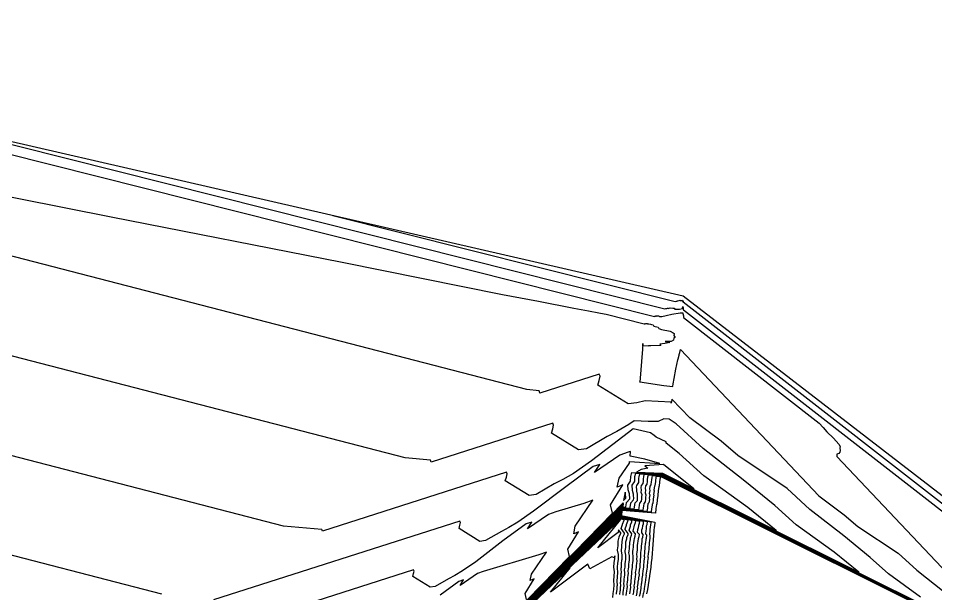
# Model space of a CAD drawing. Header units: metres. Extents: x 706349 to 713144, y 2649082 to 2655455.
# Drawn here: x 712097 to 712631, y 2652238 to 2652573 of the extents above; entities that cross this region are included whole.
import ezdxf

# ---------------------------------------------------------------- set-up
doc = ezdxf.new("R2010")
doc.units = ezdxf.units.M
for name, color, linetype in [('C-TINN-BNDY', 110, 'Continuous'), ('C-TOPO-MAJR', 9, 'Continuous'), ('C-TOPO-MINR', 8, 'Continuous')]:
    doc.layers.add(name, color=color, linetype=linetype)

msp = doc.modelspace()

# ---------------------------------------------------------------- linework, layer by layer
at = {"layer": 'C-TINN-BNDY', "color": 110, "linetype": 'Continuous', "lineweight": -3, "flags": 128}
msp.add_lwpolyline([(710752.5, 2652485.33), (711620.3, 2652553.71), (711781.35, 2652572.84), (712484.09, 2652411.12), (712895.1, 2652094.38)], dxfattribs=at)
at = {"layer": 'C-TOPO-MAJR', "color": 9, "linetype": 'Continuous', "lineweight": -3, "flags": 128}
for points in [[(711872.84, 2652548.87), (712467.43, 2652399.24), (712467.72, 2652399.33), (712467.83, 2652399.37), (712467.97, 2652399.4), (712468.18, 2652399.46), (712468.42, 2652399.49), (712468.52, 2652399.41), (712468.97, 2652399.53), (712469.79, 2652399.46), (712470.22, 2652399.44), (712470.34, 2652399.22), (712470.95, 2652399.2), (712471.77, 2652399.2), (712474.19, 2652399.74), (712477.56, 2652400.42), (712482.37, 2652401.3), (712483.86, 2652401.25), (712483.89, 2652401.1), (712483.98, 2652400.47), (712484.07, 2652400.46), (712484.23, 2652399.71), (712484.24, 2652399.72), (712484.3, 2652399.15), (712484.34, 2652398.5), (712563.25, 2652337.1), (712565.6, 2652334.49), (712567.89, 2652331.88), (712571.59, 2652328.21), (712574.84, 2652324.87), (712575.47, 2652323.38), (712575.35, 2652322.39), (712575.56, 2652321.12), (712575.4, 2652320.09), (712574.84, 2652319.29), (712573.54, 2652318.99), (712573.67, 2652317.69), (712638.11, 2652249.46)], [(712730.57, 2652177.47), (712471.87, 2652306.38), (712463.68, 2652306.69), (712463.41, 2652305.66), (712463.2, 2652304.14), (712463.18, 2652303.09), (712462.98, 2652301.54), (712462.24, 2652300.53), (712462.04, 2652299.05), (712462.17, 2652297.93), (712461.96, 2652296.41), (712462.31, 2652295.32), (712462.11, 2652293.75), (712462.18, 2652292.74), (712461.98, 2652291.13), (712461.14, 2652290.21), (712460.95, 2652288.69), (712460.78, 2652287.62), (712460.61, 2652286.1), (712448.67, 2652286.97), (712448.82, 2652288.04), (712407.8, 2652245.94), (712448.15, 2652284.12), (712447.91, 2652282.5), (712460.92, 2652279.84), (712460.77, 2652278.18), (712460.37, 2652277.29), (712460.24, 2652275.66), (712459.92, 2652274.73), (712459.79, 2652273.12), (712460.57, 2652272.08), (712460.43, 2652270.35), (712460.1, 2652269.52), (712459.97, 2652267.82), (712459.78, 2652266.96), (712459.64, 2652265.27), (712459.61, 2652264.38), (712459.46, 2652262.65), (712459.37, 2652261.78), (712459.21, 2652260.04), (712459.38, 2652259.15), (712459.18, 2652257.38), (712459.19, 2652256.53), (712458.98, 2652254.76), (712458.86, 2652253.94), (712458.82, 2652253.11), (712458.59, 2652251.33), (712458.34, 2652249.57), (712458.42, 2652248.73), (712458.14, 2652246.94), (712458.08, 2652246.14), (712457.79, 2652244.34), (712457.77, 2652243.54), (712457.44, 2652241.72), (712457.5, 2652240.93), (712457.15, 2652239.1), (712457.1, 2652238.33), (712456.72, 2652236.49)]]:
    msp.add_lwpolyline(points, dxfattribs=at)
at = {"layer": 'C-TOPO-MAJR', "color": 9, "linetype": 'Continuous', "lineweight": -3, "elevation": -10, "flags": 128}
for points in [[(712447.22, 2652237.19), (712447.42, 2652239.07), (712447.56, 2652239.73), (712447.69, 2652241.63), (712447.81, 2652242.29), (712447.67, 2652244.26), (712447.78, 2652244.87), (712447.85, 2652246.85), (712447.94, 2652247.44), (712448.08, 2652249.41), (712448.17, 2652250), (712447.98, 2652252.06), (712448.06, 2652252.59), (712448.13, 2652253.12), (712448.21, 2652255.18), (712448.51, 2652257.19), (712448.57, 2652257.72), (712448.55, 2652259.8), (712448.61, 2652260.3), (712448.18, 2652262.51), (712448.22, 2652262.92), (712448.45, 2652265.07), (712448.49, 2652265.48), (712448.57, 2652267.67), (712448.6, 2652268.03), (712449.06, 2652270.16), (712449.09, 2652270.54), (712449.91, 2652272.59), (712449.94, 2652273.03), (712448.02, 2652275.58), (712448.04, 2652275.75), (712448.81, 2652278.03), (712448.83, 2652278.23), (712449.81, 2652280.44), (712449.84, 2652280.72), (712447.64, 2652281.17), (712447.68, 2652281.44), (712348.02, 2652187.14), (712442.91, 2652284.54), (712441.85, 2652289.45), (712449.02, 2652301.07), (712445.77, 2652299.66), (712446.83, 2652304.96), (712452.79, 2652313.76), (712452.92, 2652314.73), (712470.59, 2652313.54), (712461.84, 2652316.03), (712453.27, 2652317.8), (712453.56, 2652320.6), (712452.68, 2652320.26), (712452.1, 2652320.09), (712447.22, 2652318.34), (712432.58, 2652308.31), (712435.6, 2652312.99), (712431.68, 2652311.77), (712415.72, 2652300.03), (712397.07, 2652285.68), (712387.92, 2652279.34), (712382.59, 2652276.25), (712378.31, 2652274), (712369.12, 2652268.62), (712365.64, 2652268.14), (712353.6, 2652275.58), (712354.15, 2652277.52), (712354.48, 2652279.15), (712354.14, 2652280.03), (712210.72, 2652234.02)], [(712180.55, 2652237.38), (711880.58, 2652315.04)]]:
    msp.add_lwpolyline(points, dxfattribs=at)
for points in [[(712461.76, 2652312.26), (712463.64, 2652310.83), (712459.73, 2652309.98), (712457, 2652308.44), (712472.09, 2652307.88), (712490.3, 2652298.8), (712472.76, 2652312.86), (712472.75, 2652312.85), (712461.76, 2652312.26)], [(712449.48, 2652291.9), (712450.75, 2652293.29), (712450.76, 2652293.42), (712450.58, 2652295.91), (712450.59, 2652295.97), (712450.31, 2652296.82), (712449.83, 2652293.97), (712449.48, 2652291.9)]]:
    msp.add_lwpolyline(points, close=True, dxfattribs=at)
at = {"layer": 'C-TOPO-MINR', "color": 8, "linetype": 'Continuous', "lineweight": -3, "flags": 128}
for points, elevation in [([(711776.36, 2652531.52), (712151.03, 2652457.14), (712285.51, 2652430.86), (712378.86, 2652412.03), (712399.98, 2652408.14), (712420.41, 2652404.03), (712426.83, 2652402.87), (712428.95, 2652402.5), (712434.93, 2652401.29), (712436.07, 2652401.12), (712439.33, 2652400.47), (712461.37, 2652394.93), (712461.38, 2652394.93), (712461.39, 2652394.93), (712461.39, 2652394.93), (712461.4, 2652394.93), (712461.41, 2652394.94), (712461.41, 2652394.93), (712461.43, 2652394.94), (712461.46, 2652394.93), (712461.48, 2652394.93), (712461.48, 2652394.93), (712461.5, 2652394.92), (712461.53, 2652394.92), (712461.62, 2652394.94), (712461.75, 2652394.97), (712461.93, 2652395), (712462.03, 2652395), (712462.1, 2652394.98), (712462.46, 2652395.01), (712463.28, 2652395.07), (712463.45, 2652394.98), (712464.22, 2652394.91), (712465.12, 2652394.76), (712465.74, 2652394.54), (712466.57, 2652394.23), (712467.02, 2652393.43), (712469.49, 2652392.86), (712470.03, 2652392.18), (712471.53, 2652391.5), (712476.5, 2652390.6), (712478.25, 2652389.55), (712478.85, 2652389.23), (712478.85, 2652388.98), (712478.72, 2652388), (712479.56, 2652386.85), (712478.7, 2652386.73), (712478.7, 2652386.48), (712478.53, 2652385.44), (712477.23, 2652384.56), (712473.56, 2652384.67), (712476.35, 2652383.98), (712473.42, 2652383.38), (712470.45, 2652383.06), (712471.12, 2652382.36), (712465.28, 2652382.14), (712463.95, 2652382.03), (712463.9, 2652381.83), (712460.55, 2652382.14), (712460.55, 2652382.32), (712460.56, 2652383.35), (712460.41, 2652380.17), (712458.84, 2652360.89), (712458.89, 2652361.13), (712472.96, 2652359.04), (712478.09, 2652358.29), (712478.31, 2652359.85), (712478.84, 2652363.04), (712479.86, 2652368.49), (712481.12, 2652373.87), (712481.27, 2652374.58), (712481.83, 2652376.69), (712481.9, 2652376.97), (712482.21, 2652378.25), (712482.59, 2652379.94), (712563.06, 2652294.75), (712577.93, 2652283.71), (712585.93, 2652276.91), (712609.33, 2652261.23), (712620.13, 2652251.31), (712636.17, 2652238.71)], -2), ([(712008.86, 2652520.48), (712473.48, 2652403.56), (712474.05, 2652403.74), (712474.28, 2652403.82), (712474.54, 2652403.88), (712474.96, 2652403.98), (712475.43, 2652404.05), (712475.63, 2652403.89), (712476.5, 2652404.13), (712478.11, 2652403.98), (712478.97, 2652403.95), (712479.2, 2652403.52), (712480.4, 2652403.48), (712482.01, 2652403.47), (712483.65, 2652403.83), (712483.74, 2652404.31), (712483.75, 2652404.3), (712483.92, 2652404.98), (712484.02, 2652404.32), (712484.07, 2652404.32), (712484.18, 2652403.84), (712484.18, 2652403.86), (712484.23, 2652403.5), (712484.25, 2652403.09), (712660.17, 2652266.21)], 2), ([(712622.34, 2652235.72), (712603.65, 2652249.2), (712593.12, 2652258.73), (712577.64, 2652271.34), (712557.98, 2652286.78), (712544.74, 2652298.94), (712516.04, 2652318.16), (712506.24, 2652326.5), (712488.01, 2652340.04), (712477.6, 2652351.06), (712477.55, 2652350.84), (712477.51, 2652350.67), (712477.06, 2652348.76), (712477.09, 2652349.31), (712462.06, 2652350.11), (712457.09, 2652348.96), (712457.08, 2652348.88), (712452.08, 2652348.2), (712434.44, 2652359.09), (712435.25, 2652361.94), (712435.73, 2652364.32), (712435.23, 2652365.61), (712400.7, 2652354.53), (712400.5, 2652355.23), (712400.31, 2652355.91), (712393.04, 2652356.56), (711856.92, 2652495.37)], -4), ([(712280.19, 2652458.04), (712479.54, 2652407.88), (712480.39, 2652408.14), (712480.73, 2652408.26), (712481.11, 2652408.35), (712481.73, 2652408.5), (712482.44, 2652408.6), (712482.74, 2652408.37), (712483.36, 2652408.54), (712483.45, 2652408.62), (712483.53, 2652408.44), (712483.59, 2652408.32), (712483.7, 2652408.19), (712483.72, 2652407.88), (712483.79, 2652407.87), (712483.85, 2652407.87), (712483.93, 2652408.22), (712483.94, 2652408.17), (712484.01, 2652408.46), (712484.05, 2652408.18), (712484.08, 2652408.18), (712484.12, 2652407.98), (712484.13, 2652408.01), (712484.15, 2652407.85), (712484.16, 2652407.67), (712757.09, 2652195.33)], 4), ([(712450.99, 2652236.6), (712451.14, 2652238.04), (712451.37, 2652239.17), (712451.47, 2652240.62), (712451.69, 2652241.74), (712451.58, 2652243.24), (712451.77, 2652244.34), (712451.83, 2652245.84), (712452, 2652246.92), (712452.1, 2652248.42), (712452.27, 2652249.49), (712452.13, 2652251.06), (712452.27, 2652252.09), (712452.4, 2652253.12), (712452.47, 2652254.68), (712452.7, 2652256.22), (712452.82, 2652257.24), (712452.8, 2652258.83), (712452.92, 2652259.84), (712452.59, 2652261.52), (712452.68, 2652262.46), (712452.86, 2652264.1), (712452.93, 2652265.04), (712453, 2652266.71), (712453.07, 2652267.6), (712453.42, 2652269.22), (712453.49, 2652270.14), (712454.12, 2652271.69), (712454.19, 2652272.65), (712452.73, 2652274.6), (712452.79, 2652275.34), (712453.38, 2652277.08), (712453.45, 2652277.85), (712454.2, 2652279.53), (712454.27, 2652280.37), (712447.75, 2652281.7), (712447.87, 2652282.51), (712371.93, 2652210.66), (712449.13, 2652289.9), (712448.84, 2652287.88), (712453.2, 2652287.57), (712453.27, 2652288.12), (712453.59, 2652290.14), (712453.66, 2652290.7), (712455.24, 2652292.43), (712455.33, 2652293.15), (712455.19, 2652295.05), (712455.28, 2652295.71), (712454.61, 2652297.77), (712454.68, 2652298.3), (712454.44, 2652300.42), (712454.5, 2652300.88), (712455.89, 2652302.79), (712455.97, 2652303.39), (712456, 2652305.37), (712456.08, 2652305.93), (712456.59, 2652307.86), (712472, 2652307.28), (712586.4, 2652250.27), (712572.05, 2652261.78), (712549.92, 2652277.74), (712537.45, 2652289.03), (712519.11, 2652303.96), (712495.83, 2652322.25), (712480.14, 2652336.66), (712476.07, 2652339.38), (712472.87, 2652339.45), (712469.54, 2652338.05), (712463.68, 2652338.03), (712455.64, 2652338.38), (712452.45, 2652336.18), (712445.47, 2652332.14), (712439.87, 2652329.19), (712427.82, 2652322.13), (712423.26, 2652321.51), (712407.49, 2652331.25), (712408.22, 2652333.8), (712408.64, 2652335.93), (712408.2, 2652337.08), (712337.37, 2652314.36), (712337.21, 2652314.94), (712337.05, 2652315.51), (712322.21, 2652316.83), (712322.21, 2652316.83), (711805.54, 2652450.61)], -6), ([(712449.11, 2652236.9), (712449.28, 2652238.55), (712449.47, 2652239.45), (712449.58, 2652241.12), (712449.75, 2652242.02), (712449.62, 2652243.75), (712449.78, 2652244.6), (712449.84, 2652246.35), (712449.97, 2652247.18), (712450.09, 2652248.92), (712450.22, 2652249.75), (712450.05, 2652251.56), (712450.16, 2652252.34), (712450.27, 2652253.12), (712450.34, 2652254.93), (712450.61, 2652256.71), (712450.7, 2652257.48), (712450.68, 2652259.32), (712450.76, 2652260.07), (712450.39, 2652262.02), (712450.45, 2652262.69), (712450.65, 2652264.59), (712450.71, 2652265.26), (712450.79, 2652267.19), (712450.84, 2652267.82), (712451.24, 2652269.69), (712451.29, 2652270.34), (712452.01, 2652272.14), (712452.07, 2652272.84), (712450.38, 2652275.09), (712450.41, 2652275.54), (712451.1, 2652277.56), (712451.14, 2652278.04), (712452, 2652279.99), (712452.05, 2652280.54), (712447.69, 2652281.44), (712447.77, 2652281.98), (712359.97, 2652198.9), (712449.23, 2652290.52), (712448.9, 2652288.19), (712450.74, 2652288.05), (712450.76, 2652288.29), (712451.13, 2652290.62), (712451.16, 2652290.86), (712452.99, 2652292.86), (712453.05, 2652293.28), (712452.89, 2652295.48), (712452.93, 2652295.84), (712452.16, 2652298.22), (712452.19, 2652298.43), (712451.91, 2652300.88), (712451.92, 2652301), (712453.53, 2652303.2), (712453.56, 2652303.49), (712453.6, 2652305.78), (712453.64, 2652306.02), (712454.23, 2652308.25), (712472.05, 2652307.58), (712538.35, 2652274.54), (712521.76, 2652287.83), (712496.19, 2652306.28), (712481.77, 2652319.33), (712474.3, 2652325.42), (712474.33, 2652326.08), (712474.26, 2652326.11), (712474.27, 2652326.12), (712468.33, 2652328.81), (712467.31, 2652329.77), (712465.19, 2652331.42), (712455.04, 2652333.68), (712452.29, 2652331.66), (712430.76, 2652315.08), (712420.19, 2652307.76), (712414.03, 2652304.2), (712409.09, 2652301.59), (712398.47, 2652295.38), (712394.45, 2652294.83), (712380.54, 2652303.41), (712381.18, 2652305.66), (712381.56, 2652307.54), (712381.17, 2652308.55), (712274.04, 2652274.19), (712273.91, 2652274.65), (712273.79, 2652275.11), (712251.38, 2652277.11), (712251.38, 2652277.11), (711843.06, 2652382.83)], -8), ([(712453, 2652237.52), (712453.28, 2652238.89), (712453.37, 2652240.11), (712453.62, 2652241.47), (712453.53, 2652242.74), (712453.77, 2652244.07), (712453.82, 2652245.34), (712454.03, 2652246.66), (712454.11, 2652247.93), (712454.32, 2652249.24), (712454.2, 2652250.56), (712454.38, 2652251.84), (712454.54, 2652253.12), (712454.6, 2652254.44), (712454.79, 2652255.73), (712454.94, 2652257.01), (712454.93, 2652258.35), (712455.07, 2652259.61), (712454.8, 2652261.03), (712454.91, 2652262.23), (712455.06, 2652263.62), (712455.16, 2652264.82), (712455.21, 2652266.23), (712455.31, 2652267.39), (712455.61, 2652268.76), (712455.7, 2652269.93), (712456.22, 2652271.25), (712456.32, 2652272.46), (712455.09, 2652274.1), (712455.17, 2652275.14), (712455.67, 2652276.61), (712455.76, 2652277.67), (712456.39, 2652279.08), (712456.49, 2652280.19), (712447.8, 2652281.97), (712447.96, 2652283.05), (712383.89, 2652222.42), (712449.03, 2652289.28), (712448.78, 2652287.58), (712455.67, 2652287.08), (712455.77, 2652287.95), (712456.04, 2652289.66), (712456.15, 2652290.54), (712457.48, 2652291.99), (712457.61, 2652293.01), (712457.5, 2652294.61), (712457.62, 2652295.58), (712457.06, 2652297.32), (712457.18, 2652298.18), (712456.97, 2652299.96), (712457.08, 2652300.76), (712458.25, 2652302.37), (712458.37, 2652303.29), (712458.4, 2652304.96), (712458.52, 2652305.84), (712458.95, 2652307.47), (712471.96, 2652306.98), (712634.46, 2652226)], -4), ([(712682.51, 2652201.74), (712471.92, 2652306.68), (712461.32, 2652307.08), (712460.97, 2652305.75), (712460.8, 2652304.55), (712460.78, 2652303.19), (712460.62, 2652301.96), (712459.66, 2652300.65), (712459.5, 2652299.51), (712459.67, 2652298.05), (712459.51, 2652296.86), (712459.97, 2652295.45), (712459.8, 2652294.18), (712459.9, 2652292.87), (712459.73, 2652291.56), (712458.64, 2652290.37), (712458.5, 2652289.17), (712458.28, 2652287.79), (712458.14, 2652286.59), (712448.72, 2652287.28), (712448.92, 2652288.66), (712395.84, 2652234.18), (712448.05, 2652283.59), (712447.86, 2652282.23), (712458.7, 2652280.02), (712458.58, 2652278.63), (712458.07, 2652277.48), (712457.95, 2652276.13), (712457.55, 2652274.93), (712457.44, 2652273.61), (712458.44, 2652272.27), (712458.33, 2652270.8), (712457.9, 2652269.73), (712457.79, 2652268.29), (712457.55, 2652267.18), (712457.43, 2652265.75), (712457.38, 2652264.6), (712457.26, 2652263.13), (712457.14, 2652262.01), (712457, 2652260.54), (712457.23, 2652259.38), (712457.05, 2652257.86), (712457.07, 2652256.77), (712456.89, 2652255.24), (712456.73, 2652254.19), (712456.68, 2652253.11), (712456.49, 2652251.59), (712456.27, 2652250.07), (712456.37, 2652248.99), (712456.12, 2652247.43), (712456.06, 2652246.4), (712455.81, 2652244.84), (712455.77, 2652243.8), (712455.49, 2652242.23), (712455.56, 2652241.2), (712455.26, 2652239.6), (712455.19, 2652238.61), (712454.86, 2652237.01)], -2), ([(712778.62, 2652153.2), (712471.83, 2652306.08), (712466.04, 2652306.3), (712465.85, 2652305.57), (712465.6, 2652303.73), (712465.59, 2652302.99), (712465.34, 2652301.13), (712464.82, 2652300.41), (712464.57, 2652298.6), (712464.66, 2652297.8), (712464.41, 2652295.96), (712464.66, 2652295.19), (712464.41, 2652293.31), (712464.47, 2652292.6), (712464.22, 2652290.7), (712463.63, 2652290.05), (712463.41, 2652288.21), (712463.29, 2652287.45), (712463.07, 2652285.61), (712448.61, 2652286.67), (712448.72, 2652287.43), (712419.76, 2652257.7), (712448.24, 2652284.66), (712447.97, 2652282.76), (712463.14, 2652279.66), (712462.97, 2652277.73), (712462.68, 2652277.1), (712462.52, 2652275.18), (712462.3, 2652274.53), (712462.15, 2652272.62), (712462.7, 2652271.89), (712462.54, 2652269.9), (712462.3, 2652269.32), (712462.15, 2652267.35), (712462.02, 2652266.75), (712461.85, 2652264.79), (712461.83, 2652264.17), (712461.66, 2652262.16), (712461.6, 2652261.55), (712461.41, 2652259.55), (712461.54, 2652258.91), (712461.31, 2652256.89), (712461.31, 2652256.3), (712461.07, 2652254.27), (712460.99, 2652253.69), (712460.96, 2652253.11), (712460.7, 2652251.08), (712460.41, 2652249.07), (712460.47, 2652248.48), (712460.15, 2652246.44), (712460.11, 2652245.88), (712459.78, 2652243.84), (712459.76, 2652243.27), (712459.4, 2652241.22), (712459.44, 2652240.65), (712459.04, 2652238.59), (712459.01, 2652238.05), (712458.58, 2652235.98)], 2), ([(712826.67, 2652128.94), (712471.78, 2652305.78), (712468.41, 2652305.91), (712468.3, 2652305.49), (712468, 2652303.32), (712467.99, 2652302.89), (712467.71, 2652300.71), (712467.4, 2652300.29), (712467.1, 2652298.14), (712467.15, 2652297.68), (712466.86, 2652295.51), (712467, 2652295.06), (712466.72, 2652292.88), (712466.75, 2652292.46), (712466.47, 2652290.27), (712466.13, 2652289.89), (712465.86, 2652287.73), (712465.79, 2652287.28), (712465.54, 2652285.12), (712448.55, 2652286.37), (712448.61, 2652286.81), (712431.71, 2652269.46), (712448.34, 2652285.19), (712448.02, 2652283.03), (712465.35, 2652279.49), (712465.16, 2652277.27), (712464.99, 2652276.91), (712464.81, 2652274.71), (712464.68, 2652274.32), (712464.5, 2652272.13), (712464.82, 2652271.7), (712464.64, 2652269.46), (712464.5, 2652269.12), (712464.33, 2652266.89), (712464.26, 2652266.53), (712464.07, 2652264.31), (712464.05, 2652263.95), (712463.86, 2652261.68), (712463.83, 2652261.32), (712463.62, 2652259.05), (712463.69, 2652258.68), (712463.43, 2652256.41), (712463.43, 2652256.06), (712463.17, 2652253.78), (712463.12, 2652253.45), (712463.1, 2652253.1), (712462.81, 2652250.83), (712462.49, 2652248.57), (712462.52, 2652248.23), (712462.16, 2652245.94), (712462.14, 2652245.62), (712461.77, 2652243.33), (712461.76, 2652243), (712461.35, 2652240.71), (712461.37, 2652240.38), (712460.94, 2652238.08), (712460.92, 2652237.76), (712460.44, 2652235.46)], 4), ([(712874.73, 2652104.67), (712471.74, 2652305.48), (712470.77, 2652305.52), (712470.74, 2652305.4), (712470.4, 2652302.91), (712470.39, 2652302.79), (712470.07, 2652300.3), (712469.98, 2652300.18), (712469.63, 2652297.68), (712469.65, 2652297.55), (712469.31, 2652295.06), (712469.35, 2652294.93), (712469.02, 2652292.44), (712469.03, 2652292.32), (712468.72, 2652289.83), (712468.62, 2652289.73), (712468.31, 2652287.24), (712468.29, 2652287.12), (712468.01, 2652284.64), (712448.49, 2652286.06), (712448.51, 2652286.19), (712443.67, 2652281.22), (712448.43, 2652285.73), (712448.08, 2652283.29), (712467.57, 2652279.31), (712467.35, 2652276.82), (712467.3, 2652276.72), (712467.09, 2652274.23), (712467.06, 2652274.12), (712466.85, 2652271.64), (712466.95, 2652271.52), (712466.74, 2652269.01), (712466.71, 2652268.91), (712466.51, 2652266.42), (712466.49, 2652266.32), (712466.28, 2652263.83), (712466.28, 2652263.73), (712466.07, 2652261.19), (712466.05, 2652261.09), (712465.82, 2652258.56), (712465.84, 2652258.45), (712465.56, 2652255.92), (712465.56, 2652255.82), (712465.26, 2652253.3), (712465.25, 2652253.2), (712465.24, 2652253.1), (712464.91, 2652250.58), (712464.56, 2652248.07), (712464.57, 2652247.97), (712464.17, 2652245.45), (712464.17, 2652245.35), (712463.76, 2652242.83), (712463.76, 2652242.74), (712463.31, 2652240.2), (712463.31, 2652240.11), (712462.83, 2652237.57)], 6), ([(712445.34, 2652237.48), (712445.56, 2652239.58), (712445.65, 2652240.01), (712445.79, 2652242.14), (712445.87, 2652242.56), (712445.72, 2652244.77), (712445.78, 2652245.14), (712445.86, 2652247.35), (712445.92, 2652247.7), (712446.06, 2652249.91), (712446.12, 2652250.25), (712445.91, 2652252.56), (712445.95, 2652252.84), (712445.99, 2652253.13), (712446.09, 2652255.42), (712446.42, 2652257.68), (712446.45, 2652257.95), (712446.43, 2652260.29), (712446.45, 2652260.53), (712445.98, 2652263.01), (712445.99, 2652263.15), (712446.25, 2652265.56), (712446.26, 2652265.7), (712446.36, 2652268.15), (712446.37, 2652268.25), (712446.88, 2652270.63), (712446.89, 2652270.75), (712447.8, 2652273.04), (712447.82, 2652273.22), (712446.56, 2652274.89), (712446.31, 2652273.38), (712434.52, 2652264.42), (712447.55, 2652280.7), (712447.56, 2652280.75), (712447.62, 2652280.89), (712447.62, 2652280.9), (712447.58, 2652280.9), (712447.58, 2652280.91), (712336.06, 2652175.38), (712417.94, 2652259.42), (712417.02, 2652263.66), (712423.21, 2652273.69), (712420.41, 2652272.47), (712421.33, 2652277.04), (712431.61, 2652292.23), (712426.37, 2652290.25), (712409.89, 2652285.36), (712405.77, 2652283.88), (712393.39, 2652275.4), (712395.94, 2652279.36), (712392.64, 2652278.32), (712379.14, 2652268.41), (712363.39, 2652256.28), (712355.66, 2652250.92), (712351.15, 2652248.31), (712347.54, 2652246.41), (712339.76, 2652241.86), (712336.82, 2652241.46), (712326.65, 2652247.74), (712327.12, 2652249.38), (712327.39, 2652250.76), (712327.1, 2652251.5), (712147.39, 2652193.85)], -12), ([(712392.97, 2652234.31), (712392.2, 2652237.87), (712397.41, 2652246.31), (712395.05, 2652245.29), (712395.82, 2652249.13), (712404.47, 2652261.9), (712400.07, 2652260.24), (712367.68, 2652250.62), (712364.31, 2652249.42), (712354.21, 2652242.49), (712356.29, 2652245.72), (712353.59, 2652244.88), (712342.57, 2652236.78)], -14), ([(712443.26, 2652235.45), (712443.46, 2652237.77), (712443.7, 2652240.1), (712443.74, 2652240.29), (712443.9, 2652242.65), (712443.94, 2652242.83), (712443.76, 2652245.27), (712443.79, 2652245.4), (712443.87, 2652247.85), (712443.89, 2652247.96), (712444.05, 2652250.41), (712444.07, 2652250.51), (712443.84, 2652253.06), (712443.84, 2652253.09), (712443.85, 2652253.13), (712443.96, 2652255.67), (712444.33, 2652258.17), (712444.33, 2652258.19), (712444.31, 2652259.82), (712444.16, 2652258.67), (712442.64, 2652259.21), (712429.74, 2652252.1), (712428.57, 2652254.98), (712406.92, 2652238.51), (712418.37, 2652252.82), (712324.1, 2652163.62)], -14)]:
    msp.add_lwpolyline(points, dxfattribs=dict(at, elevation=elevation))

doc.saveas('drawing.dxf')
